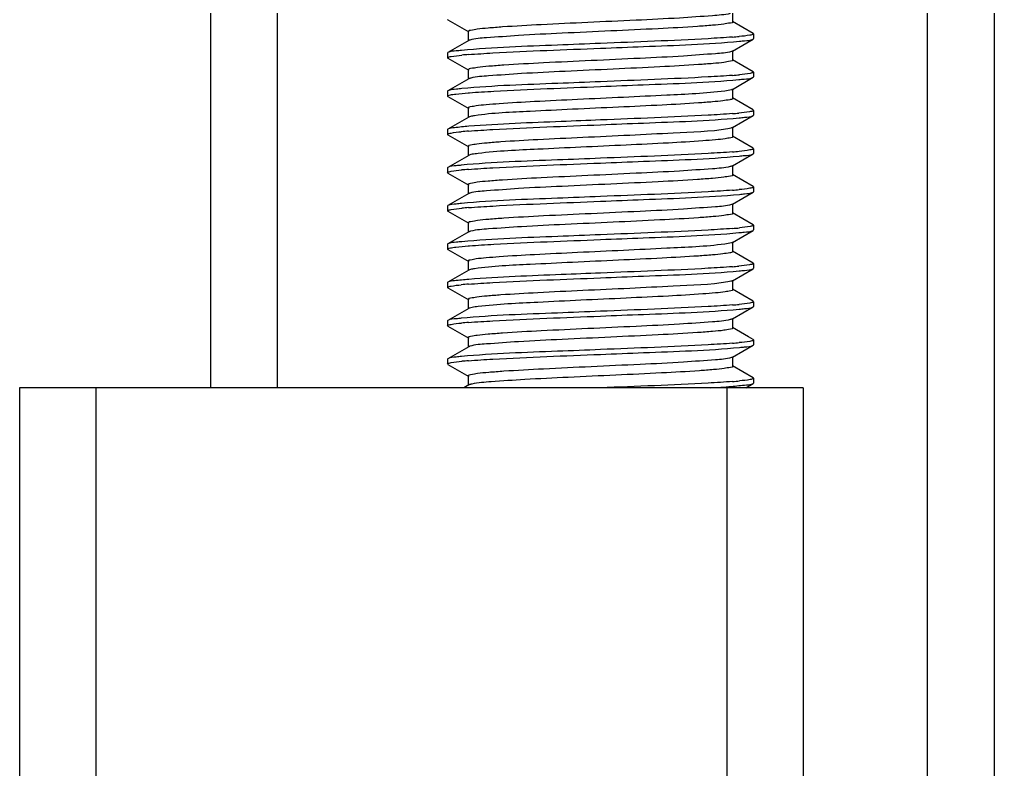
# Model space of a CAD drawing. Extents: x -1396510 to 1250330, y -1892470 to 1623980.
# Drawn here: x -1156739.2 to -1156496.4, y -61985 to -61798.5 of the extents above; entities that cross this region are included whole.
import ezdxf

# ---------------------------------------------------------------- set-up
doc = ezdxf.new("R2010")
doc.units = 0
doc.header["$LTSCALE"] = 1000
doc.header["$MEASUREMENT"] = 0

msp = doc.modelspace()

# ---------------------------------------------------------------- linework, layer by layer
at = {"linetype": 'Continuous'}
for p, q in [((-1156496.41, -63126.9), (-1156496.41, -61616.54)), ((-1156691.56, -61890.08), (-1156691.56, -61664.71)), ((-1156674.9, -61890.08), (-1156674.9, -61687.16)), ((-1156513.07, -62918.5), (-1156513.07, -61686.9)), ((-1156561.56, -61799.07), (-1156561.56, -61796.69)), ((-1156632.48, -61798.58), (-1156632.57, -61798.48)), ((-1156632.48, -61798.58), (-1156627.31, -61801.57)), ((-1156556.5, -61801.94), (-1156561.67, -61798.95)), ((-1156627.42, -61801.45), (-1156627.42, -61803.83)), ((-1156556.5, -61801.94), (-1156556.41, -61802.05)), ((-1156556.41, -61802.05), (-1156556.41, -61803.24)), ((-1156627.31, -61803.71), (-1156632.48, -61806.7)), ((-1156561.67, -61806.33), (-1156556.5, -61803.34)), ((-1156556.5, -61803.34), (-1156556.41, -61803.24)), ((-1156632.48, -61806.7), (-1156632.57, -61806.81)), ((-1156632.57, -61806.81), (-1156632.57, -61808)), ((-1156632.48, -61808.1), (-1156632.57, -61808)), ((-1156561.67, -61806.33), (-1156561.86, -61806.41)), ((-1156561.56, -61808.59), (-1156561.56, -61806.21)), ((-1156632.48, -61808.1), (-1156627.31, -61811.09)), ((-1156556.5, -61811.46), (-1156561.67, -61808.47)), ((-1156627.42, -61810.97), (-1156627.42, -61813.35)), ((-1156556.5, -61811.46), (-1156556.41, -61811.57)), ((-1156556.5, -61812.86), (-1156556.41, -61812.76)), ((-1156556.41, -61811.57), (-1156556.41, -61812.76)), ((-1156627.31, -61813.23), (-1156632.48, -61816.22)), ((-1156561.67, -61815.85), (-1156556.5, -61812.86)), ((-1156632.48, -61816.22), (-1156632.57, -61816.33)), ((-1156632.57, -61816.33), (-1156632.57, -61817.52)), ((-1156632.48, -61817.62), (-1156632.57, -61817.52)), ((-1156632.48, -61817.62), (-1156627.31, -61820.61)), ((-1156627.41, -61816.72), (-1156627.14, -61816.7)), ((-1156561.56, -61818.11), (-1156561.56, -61815.73)), ((-1156556.5, -61820.98), (-1156561.67, -61817.99)), ((-1156627.42, -61820.49), (-1156627.42, -61822.87)), ((-1156561.67, -61825.37), (-1156556.5, -61822.38)), ((-1156556.5, -61820.98), (-1156556.41, -61821.09)), ((-1156556.5, -61822.38), (-1156556.41, -61822.28)), ((-1156556.41, -61821.09), (-1156556.41, -61822.28)), ((-1156627.31, -61822.75), (-1156632.48, -61825.74)), ((-1156632.48, -61825.74), (-1156632.57, -61825.85)), ((-1156632.57, -61825.85), (-1156632.57, -61827.04)), ((-1156632.48, -61827.14), (-1156632.57, -61827.04)), ((-1156632.48, -61827.14), (-1156627.31, -61830.13)), ((-1156561.56, -61827.63), (-1156561.56, -61825.25)), ((-1156556.5, -61830.5), (-1156561.67, -61827.51)), ((-1156627.31, -61832.27), (-1156632.48, -61835.26)), ((-1156627.42, -61830.01), (-1156627.42, -61832.39)), ((-1156627.17, -61832.2), (-1156627.31, -61832.27)), ((-1156561.67, -61834.89), (-1156556.5, -61831.9)), ((-1156556.5, -61830.5), (-1156556.41, -61830.61)), ((-1156556.5, -61831.9), (-1156556.41, -61831.8)), ((-1156556.41, -61830.61), (-1156556.41, -61831.8)), ((-1156632.48, -61835.26), (-1156632.57, -61835.37)), ((-1156632.57, -61835.37), (-1156632.57, -61836.56)), ((-1156632.48, -61836.66), (-1156632.57, -61836.56)), ((-1156632.48, -61836.66), (-1156627.31, -61839.65)), ((-1156556.5, -61840.02), (-1156561.67, -61837.03)), ((-1156561.56, -61837.15), (-1156561.56, -61834.77)), ((-1156627.42, -61839.53), (-1156627.42, -61841.91)), ((-1156627.31, -61841.79), (-1156632.48, -61844.78)), ((-1156561.67, -61844.41), (-1156556.5, -61841.42)), ((-1156556.5, -61840.02), (-1156556.41, -61840.13)), ((-1156556.5, -61841.42), (-1156556.41, -61841.31)), ((-1156556.41, -61840.13), (-1156556.41, -61841.32)), ((-1156561.67, -61844.41), (-1156561.86, -61844.49)), ((-1156561.56, -61846.67), (-1156561.56, -61844.29)), ((-1156632.48, -61844.78), (-1156632.57, -61844.89)), ((-1156632.57, -61844.88), (-1156632.57, -61846.07)), ((-1156632.48, -61846.18), (-1156632.57, -61846.07)), ((-1156632.48, -61846.18), (-1156627.31, -61849.17)), ((-1156556.5, -61849.54), (-1156561.67, -61846.55)), ((-1156627.42, -61849.05), (-1156627.42, -61851.43)), ((-1156627.31, -61851.31), (-1156632.48, -61854.3)), ((-1156561.67, -61853.93), (-1156556.5, -61850.94)), ((-1156556.5, -61849.54), (-1156556.41, -61849.64)), ((-1156556.5, -61850.94), (-1156556.41, -61850.83)), ((-1156556.41, -61849.64), (-1156556.41, -61850.83)), ((-1156561.56, -61856.19), (-1156561.56, -61853.81)), ((-1156632.48, -61854.3), (-1156632.57, -61854.4)), ((-1156632.57, -61854.4), (-1156632.57, -61855.59)), ((-1156632.48, -61855.7), (-1156632.57, -61855.59)), ((-1156632.48, -61855.7), (-1156627.31, -61858.69)), ((-1156627.41, -61854.8), (-1156627.14, -61854.78)), ((-1156556.5, -61859.06), (-1156561.67, -61856.07)), ((-1156627.42, -61858.57), (-1156627.42, -61860.95)), ((-1156627.31, -61860.83), (-1156632.48, -61863.82)), ((-1156561.67, -61863.45), (-1156556.5, -61860.46)), ((-1156556.5, -61859.06), (-1156556.41, -61859.16)), ((-1156556.5, -61860.46), (-1156556.41, -61860.35)), ((-1156556.41, -61859.16), (-1156556.41, -61860.35)), ((-1156632.48, -61863.82), (-1156632.57, -61863.92)), ((-1156561.56, -61865.71), (-1156561.56, -61863.33)), ((-1156632.57, -61863.92), (-1156632.57, -61865.11)), ((-1156632.48, -61865.22), (-1156632.57, -61865.11)), ((-1156632.48, -61865.22), (-1156627.31, -61868.21)), ((-1156556.5, -61868.58), (-1156561.67, -61865.59)), ((-1156627.42, -61868.09), (-1156627.42, -61870.47)), ((-1156556.5, -61868.58), (-1156556.41, -61868.68)), ((-1156556.41, -61868.68), (-1156556.41, -61869.87)), ((-1156627.31, -61870.35), (-1156632.48, -61873.34)), ((-1156627.17, -61870.28), (-1156627.31, -61870.35)), ((-1156561.67, -61872.97), (-1156556.5, -61869.98)), ((-1156556.5, -61869.98), (-1156556.41, -61869.87)), ((-1156632.48, -61873.34), (-1156632.57, -61873.44)), ((-1156632.57, -61873.44), (-1156632.57, -61874.63)), ((-1156561.56, -61875.23), (-1156561.56, -61872.85)), ((-1156632.48, -61874.74), (-1156632.57, -61874.63)), ((-1156632.48, -61874.74), (-1156627.31, -61877.73)), ((-1156557.66, -61877.43), (-1156561.67, -61875.11)), ((-1156627.42, -61877.61), (-1156627.42, -61879.99)), ((-1156556.5, -61878.1), (-1156557.66, -61877.43)), ((-1156556.5, -61878.1), (-1156556.41, -61878.2)), ((-1156556.41, -61878.2), (-1156556.41, -61879.39)), ((-1156627.31, -61879.87), (-1156632.48, -61882.86)), ((-1156561.67, -61882.49), (-1156556.5, -61879.5)), ((-1156556.5, -61879.5), (-1156556.41, -61879.39)), ((-1156632.48, -61882.86), (-1156632.57, -61882.96)), ((-1156632.57, -61882.96), (-1156632.57, -61884.15)), ((-1156561.67, -61882.49), (-1156561.86, -61882.57)), ((-1156561.56, -61884.75), (-1156561.56, -61882.37)), ((-1156632.48, -61884.26), (-1156632.57, -61884.15)), ((-1156632.48, -61884.26), (-1156627.31, -61887.25)), ((-1156556.5, -61887.62), (-1156561.67, -61884.63)), ((-1156627.42, -61887.13), (-1156627.42, -61889.51)), ((-1156556.5, -61887.62), (-1156556.41, -61887.72)), ((-1156556.41, -61887.72), (-1156556.41, -61888.91)), ((-1156544.01, -61890.08), (-1156739.16, -61890.08)), ((-1156739.16, -61890.08), (-1156739.16, -63356.1)), ((-1156720.12, -61890.08), (-1156720.12, -63356.1)), ((-1156627.31, -61889.39), (-1156628.51, -61890.08)), ((-1156626.53, -61889.15), (-1156626.8, -61889.21)), ((-1156563.05, -61890.08), (-1156563.05, -63356.1)), ((-1156558.34, -61890.08), (-1156556.5, -61889.02)), ((-1156556.5, -61889.02), (-1156556.41, -61888.91)), ((-1156544.01, -61890.08), (-1156544.01, -63356.1))]:
    msp.add_line(p, q, dxfattribs=at)
for centre, radius, start, end in [((-1156570.04, -61694.94), 108.23, 274.4571, 275.3372), ((-1156618.98, -61914.6), 107.73, 94.4567, 95.35), ((-1156562.58, -61804.33), 2.2, 287.9093, 289.044), ((-1156569.92, -61705.9), 106.8, 274.4562, 275.3759), ((-1156625.61, -61818.03), 5.11, 103.4604, 104.3304), ((-1156570.24, -61711.64), 110.59, 274.4593, 275.2731), ((-1156619.25, -61930.36), 104.44, 94.4466, 95.4488), ((-1156570.02, -61723.75), 107.98, 274.4571, 275.3429), ((-1156619.19, -61940.65), 105.21, 94.4523, 95.4224), ((-1156570.04, -61733.02), 108.23, 274.4571, 275.3372), ((-1156618.98, -61952.68), 107.73, 94.4567, 95.35), ((-1156562.58, -61842.41), 2.2, 287.9093, 289.044), ((-1156625.61, -61856.11), 5.11, 103.4604, 104.3304), ((-1156569.92, -61743.97), 106.8, 274.4562, 275.3759), ((-1156570.24, -61749.71), 110.59, 274.4593, 275.2731), ((-1156619.25, -61968.44), 104.44, 94.4466, 95.4488), ((-1156570.02, -61761.83), 107.98, 274.4571, 275.3429), ((-1156619.19, -61978.73), 105.21, 94.4523, 95.4224), ((-1156570.04, -61771.1), 108.23, 274.4571, 275.3372), ((-1156562.58, -61880.49), 2.2, 287.9093, 289.044), ((-1156618.98, -61990.76), 107.73, 94.4567, 95.35), ((-1156625.61, -61894.19), 5.11, 103.4604, 104.3304), ((-1156569.92, -61782.05), 106.8, 274.4562, 275.3759)]:
    msp.add_arc(centre, radius, start, end, dxfattribs=at)
for points, knots in [([(-1156562.18, -61796.99), (-1156563.64, -61797.33), (-1156567.89, -61797.63), (-1156575.7, -61798.2), (-1156586.05, -61798.68), (-1156597.54, -61799.21), (-1156608.59, -61799.73), (-1156616.93, -61800.17), (-1156622.15, -61800.59), (-1156624.98, -61800.81), (-1156626.32, -61801.11), (-1156627.41, -61801.24), (-1156627.41, -61801.45)], [0, 0, 0, 0, 0.068576, 0.194029, 0.359725, 0.543506, 0.720761, 0.867753, 0.923531, 0.964877, 0.99049, 1, 1, 1, 1]), ([(-1156561.57, -61799.07), (-1156561.57, -61799.28), (-1156562.69, -61799.41), (-1156564.06, -61799.72), (-1156566.97, -61799.95), (-1156572.3, -61800.37), (-1156580.82, -61800.81), (-1156592.05, -61801.34), (-1156603.64, -61801.88), (-1156613.99, -61802.35), (-1156621.6, -61802.97), (-1156625.7, -61803.2), (-1156627.02, -61803.6)], [0, 0, 0, 0, 0.009703, 0.035887, 0.07813, 0.135078, 0.284815, 0.464601, 0.649729, 0.81476, 0.937049, 1, 1, 1, 1]), ([(-1156561.63, -61802.85), (-1156563.65, -61803.01), (-1156574.6, -61803.67), (-1156585.56, -61804.07), (-1156594.49, -61804.43)], [0, 0, 0, 0, 0.184553, 1, 1, 1, 1]), ([(-1156556.85, -61802.28), (-1156557.02, -61802.32), (-1156558.05, -61802.53), (-1156559.1, -61802.63), (-1156559.98, -61802.71)], [0, 0, 0, 0, 0.163341, 1, 1, 1, 1]), ([(-1156556.41, -61802.05), (-1156556.41, -61802.1), (-1156556.59, -61802.21), (-1156556.74, -61802.25), (-1156556.85, -61802.28)], [0, 0, 0, 0, 0.314295, 1, 1, 1, 1]), ([(-1156594.49, -61804.43), (-1156598.07, -61804.57), (-1156609.61, -61805.06), (-1156621.18, -61805.4), (-1156629.13, -61806.16)], [0, 0, 0, 0, 0.309586, 1, 1, 1, 1]), ([(-1156627.02, -61803.6), (-1156627.08, -61803.61), (-1156627.18, -61803.65), (-1156627.27, -61803.69), (-1156627.31, -61803.71)], [0, 0, 0, 0, 0.569522, 1, 1, 1, 1]), ([(-1156594.49, -61805.62), (-1156590.93, -61805.48), (-1156579.4, -61804.98), (-1156567.86, -61804.65), (-1156559.92, -61803.89)], [0, 0, 0, 0, 0.309073, 1, 1, 1, 1]), ([(-1156559.92, -61803.89), (-1156559.48, -61803.85), (-1156558.36, -61803.69), (-1156557.12, -61803.7), (-1156556.5, -61803.34)], [0, 0, 0, 0, 0.379133, 1, 1, 1, 1]), ([(-1156632.57, -61808), (-1156632.57, -61807.95), (-1156632.39, -61807.84), (-1156632.25, -61807.8), (-1156632.15, -61807.77)], [0, 0, 0, 0, 0.315177, 1, 1, 1, 1]), ([(-1156629.13, -61806.16), (-1156629.56, -61806.2), (-1156630.66, -61806.36), (-1156631.87, -61806.35), (-1156632.48, -61806.7)], [0, 0, 0, 0, 0.378727, 1, 1, 1, 1]), ([(-1156632.15, -61807.77), (-1156631.98, -61807.73), (-1156630.95, -61807.52), (-1156629.9, -61807.42), (-1156629.02, -61807.34)], [0, 0, 0, 0, 0.16229, 1, 1, 1, 1]), ([(-1156561.9, -61806.43), (-1156563.17, -61806.84), (-1156567.22, -61807.05), (-1156574.76, -61807.69), (-1156585.11, -61808.15), (-1156596.73, -61808.7), (-1156608.02, -61809.23), (-1156616.59, -61809.67), (-1156621.97, -61810.09), (-1156624.9, -61810.32), (-1156626.28, -61810.63), (-1156627.41, -61810.76), (-1156627.41, -61810.97)], [0, 0, 0, 0, 0.061098, 0.182334, 0.347135, 0.532706, 0.713328, 0.863975, 0.921317, 0.963856, 0.990226, 1, 1, 1, 1]), ([(-1156627.35, -61807.19), (-1156625.33, -61807.04), (-1156614.38, -61806.37), (-1156603.42, -61805.97), (-1156594.49, -61805.62)], [0, 0, 0, 0, 0.184541, 1, 1, 1, 1]), ([(-1156561.57, -61808.59), (-1156561.56, -61808.8), (-1156562.66, -61808.93), (-1156564, -61809.23), (-1156566.83, -61809.46), (-1156572.05, -61809.87), (-1156580.4, -61810.31), (-1156591.45, -61810.83), (-1156602.93, -61811.36), (-1156613.29, -61811.85), (-1156621.1, -61812.41), (-1156625.35, -61812.71), (-1156626.8, -61813.06)], [0, 0, 0, 0, 0.009517, 0.035128, 0.076492, 0.132277, 0.279305, 0.456588, 0.640385, 0.806077, 0.931494, 1, 1, 1, 1]), ([(-1156561.63, -61812.37), (-1156563.64, -61812.53), (-1156574.59, -61813.19), (-1156585.55, -61813.59), (-1156594.49, -61813.95)], [0, 0, 0, 0, 0.184509, 1, 1, 1, 1]), ([(-1156556.79, -61811.78), (-1156556.95, -61811.83), (-1156557.99, -61812.04), (-1156559.04, -61812.14), (-1156559.92, -61812.22)], [0, 0, 0, 0, 0.159053, 1, 1, 1, 1]), ([(-1156556.41, -61811.57), (-1156556.41, -61811.61), (-1156556.56, -61811.72), (-1156556.69, -61811.75), (-1156556.79, -61811.78)], [0, 0, 0, 0, 0.319254, 1, 1, 1, 1]), ([(-1156594.49, -61813.95), (-1156598.05, -61814.09), (-1156609.56, -61814.58), (-1156621.09, -61814.92), (-1156629.02, -61815.67)], [0, 0, 0, 0, 0.308784, 1, 1, 1, 1]), ([(-1156626.88, -61813.08), (-1156626.96, -61813.1), (-1156627.11, -61813.14), (-1156627.26, -61813.2), (-1156627.31, -61813.23)], [0, 0, 0, 0, 0.585672, 1, 1, 1, 1]), ([(-1156627.14, -61816.7), (-1156625.12, -61816.54), (-1156614.24, -61815.89), (-1156603.35, -61815.49), (-1156594.49, -61815.14)], [0, 0, 0, 0, 0.186017, 1, 1, 1, 1]), ([(-1156594.49, -61815.14), (-1156590.96, -61815), (-1156579.48, -61814.51), (-1156567.99, -61814.16), (-1156560.08, -61813.43)], [0, 0, 0, 0, 0.307895, 1, 1, 1, 1]), ([(-1156560.08, -61813.43), (-1156559.62, -61813.38), (-1156558.44, -61813.22), (-1156557.15, -61813.24), (-1156556.5, -61812.86)], [0, 0, 0, 0, 0.380051, 1, 1, 1, 1]), ([(-1156632.57, -61817.52), (-1156632.57, -61817.47), (-1156632.12, -61817.15), (-1156631.67, -61817.18), (-1156631.26, -61817.12)], [0, 0, 0, 0, 0.092798, 1, 1, 1, 1]), ([(-1156629.02, -61815.67), (-1156629.46, -61815.71), (-1156630.6, -61815.87), (-1156631.85, -61815.86), (-1156632.48, -61816.22)], [0, 0, 0, 0, 0.379378, 1, 1, 1, 1]), ([(-1156631.26, -61817.12), (-1156631.01, -61817.08), (-1156629.73, -61816.91), (-1156628.45, -61816.8), (-1156627.41, -61816.72)], [0, 0, 0, 0, 0.190958, 1, 1, 1, 1]), ([(-1156563.55, -61816.26), (-1156568.35, -61816.91), (-1156576.78, -61817.23), (-1156589, -61817.87), (-1156599.98, -61818.36), (-1156610.27, -61818.86), (-1156617.93, -61819.28), (-1156622.67, -61819.67), (-1156625.23, -61819.89), (-1156626.44, -61820.16), (-1156627.42, -61820.3), (-1156627.42, -61820.49)], [0, 0, 0, 0, 0.226556, 0.394464, 0.573122, 0.741029, 0.877994, 0.929534, 0.967621, 0.99116, 1, 1, 1, 1]), ([(-1156561.67, -61815.85), (-1156561.75, -61815.9), (-1156562.36, -61816.11), (-1156563, -61816.19), (-1156563.55, -61816.26)], [0, 0, 0, 0, 0.140461, 1, 1, 1, 1]), ([(-1156561.59, -61818.17), (-1156561.75, -61818.37), (-1156562.68, -61818.47), (-1156564.28, -61818.78), (-1156566.93, -61818.99), (-1156571.95, -61819.38), (-1156579.77, -61819.8), (-1156590.21, -61820.3), (-1156601.18, -61820.78), (-1156613.12, -61821.43), (-1156621.28, -61821.71), (-1156625.84, -61822.4)], [0, 0, 0, 0, 0.011937, 0.038615, 0.07957, 0.133598, 0.274096, 0.443272, 0.620779, 0.785256, 1, 1, 1, 1]), ([(-1156561.56, -61818.11), (-1156561.56, -61818.12), (-1156561.57, -61818.14), (-1156561.58, -61818.16), (-1156561.59, -61818.17)], [0, 0, 0, 0, 0.463467, 1, 1, 1, 1]), ([(-1156625.84, -61822.4), (-1156626.02, -61822.43), (-1156626.51, -61822.52), (-1156627.03, -61822.59), (-1156627.31, -61822.75)], [0, 0, 0, 0, 0.353551, 1, 1, 1, 1]), ([(-1156561.64, -61821.89), (-1156563.66, -61822.05), (-1156574.6, -61822.71), (-1156585.56, -61823.11), (-1156594.49, -61823.47)], [0, 0, 0, 0, 0.184619, 1, 1, 1, 1]), ([(-1156556.86, -61821.32), (-1156557.03, -61821.36), (-1156558.1, -61821.57), (-1156559.18, -61821.67), (-1156560.08, -61821.76)], [0, 0, 0, 0, 0.163149, 1, 1, 1, 1]), ([(-1156559.97, -61822.94), (-1156559.53, -61822.89), (-1156558.38, -61822.73), (-1156557.13, -61822.75), (-1156556.5, -61822.38)], [0, 0, 0, 0, 0.379419, 1, 1, 1, 1]), ([(-1156556.41, -61821.09), (-1156556.41, -61821.14), (-1156556.6, -61821.25), (-1156556.75, -61821.29), (-1156556.86, -61821.32)], [0, 0, 0, 0, 0.312916, 1, 1, 1, 1]), ([(-1156627.35, -61826.23), (-1156625.33, -61826.07), (-1156614.38, -61825.41), (-1156603.43, -61825.01), (-1156594.49, -61824.66)], [0, 0, 0, 0, 0.184504, 1, 1, 1, 1]), ([(-1156594.49, -61823.47), (-1156597.75, -61823.6), (-1156608.69, -61824.05), (-1156619.63, -61824.44), (-1156627.3, -61825.04)], [0, 0, 0, 0, 0.297814, 1, 1, 1, 1]), ([(-1156594.49, -61824.66), (-1156590.94, -61824.51), (-1156579.43, -61824.02), (-1156567.9, -61823.68), (-1156559.97, -61822.94)], [0, 0, 0, 0, 0.308711, 1, 1, 1, 1]), ([(-1156632.57, -61827.04), (-1156632.57, -61826.99), (-1156632.41, -61826.88), (-1156632.28, -61826.85), (-1156632.18, -61826.82)], [0, 0, 0, 0, 0.319044, 1, 1, 1, 1]), ([(-1156627.3, -61825.04), (-1156628.49, -61825.13), (-1156630.18, -61825.37), (-1156632, -61825.47), (-1156632.48, -61825.74)], [0, 0, 0, 0, 0.683777, 1, 1, 1, 1]), ([(-1156632.18, -61826.82), (-1156632.02, -61826.78), (-1156631.03, -61826.57), (-1156630.02, -61826.47), (-1156629.17, -61826.39)], [0, 0, 0, 0, 0.160861, 1, 1, 1, 1]), ([(-1156562.77, -61825.66), (-1156567.26, -61826.43), (-1156575.46, -61826.65), (-1156587.51, -61827.34), (-1156598.76, -61827.82), (-1156609.44, -61828.34), (-1156617.44, -61828.77), (-1156622.41, -61829.17), (-1156625.11, -61829.39), (-1156626.38, -61829.68), (-1156627.42, -61829.81), (-1156627.41, -61830.01)], [0, 0, 0, 0, 0.210773, 0.377666, 0.558838, 0.731273, 0.873076, 0.926648, 0.966309, 0.990838, 1, 1, 1, 1]), ([(-1156561.67, -61825.37), (-1156561.79, -61825.44), (-1156562.16, -61825.55), (-1156562.54, -61825.62), (-1156562.77, -61825.66)], [0, 0, 0, 0, 0.374139, 1, 1, 1, 1]), ([(-1156561.56, -61827.63), (-1156561.57, -61827.82), (-1156562.51, -61827.96), (-1156563.7, -61828.22), (-1156566.18, -61828.44), (-1156570.8, -61828.83), (-1156578.29, -61829.24), (-1156588.39, -61829.74), (-1156599.23, -61830.22), (-1156611.5, -61830.84), (-1156620.04, -61831.2), (-1156624.97, -61831.8)], [0, 0, 0, 0, 0.008683, 0.031763, 0.069103, 0.119686, 0.254361, 0.420111, 0.597552, 0.765912, 1, 1, 1, 1]), ([(-1156624.97, -61831.8), (-1156625.22, -61831.83), (-1156625.96, -61831.94), (-1156626.71, -61832.03), (-1156627.17, -61832.2)], [0, 0, 0, 0, 0.341642, 1, 1, 1, 1]), ([(-1156561.63, -61831.41), (-1156563.65, -61831.57), (-1156574.6, -61832.23), (-1156585.55, -61832.63), (-1156594.49, -61832.99)], [0, 0, 0, 0, 0.184538, 1, 1, 1, 1]), ([(-1156559.98, -61832.46), (-1156559.53, -61832.41), (-1156558.39, -61832.25), (-1156557.13, -61832.27), (-1156556.5, -61831.9)], [0, 0, 0, 0, 0.379512, 1, 1, 1, 1]), ([(-1156556.8, -61830.82), (-1156556.97, -61830.87), (-1156558.01, -61831.08), (-1156559.08, -61831.18), (-1156559.97, -61831.27)], [0, 0, 0, 0, 0.159502, 1, 1, 1, 1]), ([(-1156556.41, -61830.61), (-1156556.41, -61830.65), (-1156556.57, -61830.76), (-1156556.7, -61830.79), (-1156556.8, -61830.82)], [0, 0, 0, 0, 0.318137, 1, 1, 1, 1]), ([(-1156594.49, -61832.99), (-1156598.07, -61833.13), (-1156609.64, -61833.62), (-1156621.22, -61833.95), (-1156629.17, -61834.72)], [0, 0, 0, 0, 0.309919, 1, 1, 1, 1]), ([(-1156627.35, -61835.75), (-1156625.34, -61835.59), (-1156614.39, -61834.93), (-1156603.43, -61834.53), (-1156594.49, -61834.18)], [0, 0, 0, 0, 0.184493, 1, 1, 1, 1]), ([(-1156594.49, -61834.18), (-1156590.94, -61834.03), (-1156579.43, -61833.54), (-1156567.91, -61833.2), (-1156559.98, -61832.46)], [0, 0, 0, 0, 0.308641, 1, 1, 1, 1]), ([(-1156632.57, -61836.56), (-1156632.57, -61836.51), (-1156632.41, -61836.4), (-1156632.28, -61836.37), (-1156632.18, -61836.34)], [0, 0, 0, 0, 0.318595, 1, 1, 1, 1]), ([(-1156629.17, -61834.72), (-1156629.59, -61834.76), (-1156630.68, -61834.92), (-1156631.88, -61834.91), (-1156632.48, -61835.26)], [0, 0, 0, 0, 0.378482, 1, 1, 1, 1]), ([(-1156632.18, -61836.34), (-1156632.02, -61836.29), (-1156631.01, -61836.09), (-1156629.99, -61835.99), (-1156629.13, -61835.91)], [0, 0, 0, 0, 0.160696, 1, 1, 1, 1]), ([(-1156562.18, -61835.06), (-1156563.64, -61835.41), (-1156567.89, -61835.71), (-1156575.7, -61836.27), (-1156586.05, -61836.76), (-1156597.54, -61837.29), (-1156608.59, -61837.81), (-1156616.93, -61838.25), (-1156622.15, -61838.66), (-1156624.98, -61838.89), (-1156626.32, -61839.19), (-1156627.41, -61839.32), (-1156627.41, -61839.53)], [0, 0, 0, 0, 0.068576, 0.194029, 0.359725, 0.543506, 0.720761, 0.867753, 0.923531, 0.964877, 0.99049, 1, 1, 1, 1]), ([(-1156561.67, -61834.89), (-1156561.73, -61834.93), (-1156561.9, -61834.99), (-1156562.08, -61835.04), (-1156562.18, -61835.06)], [0, 0, 0, 0, 0.406881, 1, 1, 1, 1]), ([(-1156561.57, -61837.15), (-1156561.57, -61837.36), (-1156562.69, -61837.49), (-1156564.06, -61837.8), (-1156566.97, -61838.03), (-1156572.3, -61838.45), (-1156580.82, -61838.89), (-1156592.05, -61839.42), (-1156603.64, -61839.96), (-1156613.99, -61840.43), (-1156621.6, -61841.04), (-1156625.7, -61841.28), (-1156627.02, -61841.68)], [0, 0, 0, 0, 0.009703, 0.035887, 0.07813, 0.135078, 0.284815, 0.464601, 0.649729, 0.81476, 0.937049, 1, 1, 1, 1]), ([(-1156627.02, -61841.68), (-1156627.08, -61841.69), (-1156627.18, -61841.72), (-1156627.27, -61841.77), (-1156627.31, -61841.79)], [0, 0, 0, 0, 0.569522, 1, 1, 1, 1]), ([(-1156561.63, -61840.93), (-1156563.65, -61841.09), (-1156574.6, -61841.75), (-1156585.56, -61842.15), (-1156594.49, -61842.51)], [0, 0, 0, 0, 0.184553, 1, 1, 1, 1]), ([(-1156594.49, -61843.69), (-1156590.93, -61843.55), (-1156579.4, -61843.06), (-1156567.86, -61842.72), (-1156559.92, -61841.97)], [0, 0, 0, 0, 0.309073, 1, 1, 1, 1]), ([(-1156556.85, -61840.36), (-1156557.02, -61840.4), (-1156558.05, -61840.6), (-1156559.1, -61840.7), (-1156559.98, -61840.79)], [0, 0, 0, 0, 0.163341, 1, 1, 1, 1]), ([(-1156559.92, -61841.97), (-1156559.48, -61841.93), (-1156558.36, -61841.77), (-1156557.12, -61841.78), (-1156556.5, -61841.42)], [0, 0, 0, 0, 0.379133, 1, 1, 1, 1]), ([(-1156556.41, -61840.13), (-1156556.41, -61840.18), (-1156556.59, -61840.29), (-1156556.74, -61840.33), (-1156556.85, -61840.36)], [0, 0, 0, 0, 0.314295, 1, 1, 1, 1]), ([(-1156629.13, -61844.24), (-1156629.56, -61844.28), (-1156630.66, -61844.43), (-1156631.87, -61844.43), (-1156632.48, -61844.78)], [0, 0, 0, 0, 0.378727, 1, 1, 1, 1]), ([(-1156594.49, -61842.51), (-1156598.07, -61842.65), (-1156609.61, -61843.14), (-1156621.18, -61843.47), (-1156629.13, -61844.24)], [0, 0, 0, 0, 0.309586, 1, 1, 1, 1]), ([(-1156627.35, -61845.27), (-1156625.33, -61845.11), (-1156614.38, -61844.45), (-1156603.42, -61844.05), (-1156594.49, -61843.69)], [0, 0, 0, 0, 0.184541, 1, 1, 1, 1]), ([(-1156632.57, -61846.07), (-1156632.57, -61846.02), (-1156632.39, -61845.91), (-1156632.25, -61845.88), (-1156632.15, -61845.85)], [0, 0, 0, 0, 0.315177, 1, 1, 1, 1]), ([(-1156632.15, -61845.85), (-1156631.98, -61845.8), (-1156630.95, -61845.6), (-1156629.9, -61845.5), (-1156629.02, -61845.42)], [0, 0, 0, 0, 0.16229, 1, 1, 1, 1]), ([(-1156561.9, -61844.51), (-1156563.17, -61844.92), (-1156567.22, -61845.13), (-1156574.76, -61845.77), (-1156585.11, -61846.23), (-1156596.73, -61846.77), (-1156608.02, -61847.3), (-1156616.59, -61847.75), (-1156621.97, -61848.17), (-1156624.9, -61848.4), (-1156626.28, -61848.71), (-1156627.41, -61848.84), (-1156627.41, -61849.05)], [0, 0, 0, 0, 0.061098, 0.182334, 0.347135, 0.532706, 0.713328, 0.863975, 0.921317, 0.963856, 0.990226, 1, 1, 1, 1]), ([(-1156561.57, -61846.67), (-1156561.56, -61846.88), (-1156562.66, -61847.01), (-1156564, -61847.31), (-1156566.83, -61847.54), (-1156572.05, -61847.95), (-1156580.4, -61848.39), (-1156591.45, -61848.91), (-1156602.93, -61849.44), (-1156613.29, -61849.93), (-1156621.1, -61850.49), (-1156625.35, -61850.79), (-1156626.8, -61851.14)], [0, 0, 0, 0, 0.009517, 0.035128, 0.076492, 0.132277, 0.279305, 0.456588, 0.640385, 0.806077, 0.931494, 1, 1, 1, 1]), ([(-1156626.88, -61851.16), (-1156626.96, -61851.18), (-1156627.11, -61851.22), (-1156627.26, -61851.28), (-1156627.31, -61851.31)], [0, 0, 0, 0, 0.585672, 1, 1, 1, 1]), ([(-1156561.63, -61850.45), (-1156563.64, -61850.61), (-1156574.59, -61851.27), (-1156585.55, -61851.67), (-1156594.49, -61852.02)], [0, 0, 0, 0, 0.184509, 1, 1, 1, 1]), ([(-1156594.49, -61853.21), (-1156590.96, -61853.07), (-1156579.48, -61852.59), (-1156567.99, -61852.24), (-1156560.08, -61851.5)], [0, 0, 0, 0, 0.307895, 1, 1, 1, 1]), ([(-1156560.08, -61851.5), (-1156559.62, -61851.46), (-1156558.44, -61851.3), (-1156557.15, -61851.31), (-1156556.5, -61850.94)], [0, 0, 0, 0, 0.380051, 1, 1, 1, 1]), ([(-1156556.79, -61849.86), (-1156556.95, -61849.9), (-1156557.99, -61850.12), (-1156559.04, -61850.22), (-1156559.92, -61850.3)], [0, 0, 0, 0, 0.159053, 1, 1, 1, 1]), ([(-1156556.41, -61849.64), (-1156556.41, -61849.69), (-1156556.56, -61849.8), (-1156556.69, -61849.83), (-1156556.79, -61849.86)], [0, 0, 0, 0, 0.319254, 1, 1, 1, 1]), ([(-1156629.02, -61853.75), (-1156629.46, -61853.79), (-1156630.6, -61853.95), (-1156631.85, -61853.94), (-1156632.48, -61854.3)], [0, 0, 0, 0, 0.379378, 1, 1, 1, 1]), ([(-1156594.49, -61852.02), (-1156598.05, -61852.17), (-1156609.56, -61852.66), (-1156621.09, -61853), (-1156629.02, -61853.75)], [0, 0, 0, 0, 0.308784, 1, 1, 1, 1]), ([(-1156627.14, -61854.78), (-1156625.12, -61854.62), (-1156614.24, -61853.97), (-1156603.35, -61853.57), (-1156594.49, -61853.21)], [0, 0, 0, 0, 0.186017, 1, 1, 1, 1]), ([(-1156561.67, -61853.93), (-1156561.75, -61853.98), (-1156562.36, -61854.19), (-1156563, -61854.26), (-1156563.55, -61854.34)], [0, 0, 0, 0, 0.140461, 1, 1, 1, 1]), ([(-1156632.57, -61855.59), (-1156632.57, -61855.55), (-1156632.12, -61855.23), (-1156631.67, -61855.26), (-1156631.26, -61855.2)], [0, 0, 0, 0, 0.092798, 1, 1, 1, 1]), ([(-1156631.26, -61855.2), (-1156631.01, -61855.16), (-1156629.73, -61854.99), (-1156628.45, -61854.88), (-1156627.41, -61854.8)], [0, 0, 0, 0, 0.190958, 1, 1, 1, 1]), ([(-1156563.55, -61854.34), (-1156568.35, -61854.98), (-1156576.78, -61855.31), (-1156589, -61855.95), (-1156599.98, -61856.43), (-1156610.27, -61856.94), (-1156617.93, -61857.36), (-1156622.67, -61857.75), (-1156625.23, -61857.97), (-1156626.44, -61858.24), (-1156627.42, -61858.38), (-1156627.42, -61858.57)], [0, 0, 0, 0, 0.226556, 0.394464, 0.573122, 0.741029, 0.877994, 0.929534, 0.967621, 0.99116, 1, 1, 1, 1]), ([(-1156561.59, -61856.25), (-1156561.75, -61856.44), (-1156562.68, -61856.55), (-1156564.28, -61856.85), (-1156566.93, -61857.07), (-1156571.95, -61857.46), (-1156579.77, -61857.87), (-1156590.21, -61858.38), (-1156601.18, -61858.86), (-1156613.12, -61859.51), (-1156621.28, -61859.79), (-1156625.84, -61860.48)], [0, 0, 0, 0, 0.011937, 0.038615, 0.07957, 0.133598, 0.274096, 0.443272, 0.620779, 0.785256, 1, 1, 1, 1]), ([(-1156561.56, -61856.19), (-1156561.56, -61856.2), (-1156561.57, -61856.22), (-1156561.58, -61856.24), (-1156561.59, -61856.25)], [0, 0, 0, 0, 0.463467, 1, 1, 1, 1]), ([(-1156625.84, -61860.48), (-1156626.02, -61860.51), (-1156626.51, -61860.59), (-1156627.03, -61860.67), (-1156627.31, -61860.83)], [0, 0, 0, 0, 0.353551, 1, 1, 1, 1]), ([(-1156561.64, -61859.97), (-1156563.66, -61860.13), (-1156574.6, -61860.79), (-1156585.56, -61861.19), (-1156594.49, -61861.54)], [0, 0, 0, 0, 0.184619, 1, 1, 1, 1]), ([(-1156594.49, -61862.73), (-1156590.94, -61862.59), (-1156579.43, -61862.1), (-1156567.9, -61861.76), (-1156559.97, -61861.01)], [0, 0, 0, 0, 0.308711, 1, 1, 1, 1]), ([(-1156556.86, -61859.4), (-1156557.03, -61859.44), (-1156558.1, -61859.65), (-1156559.18, -61859.75), (-1156560.08, -61859.83)], [0, 0, 0, 0, 0.163149, 1, 1, 1, 1]), ([(-1156559.97, -61861.01), (-1156559.53, -61860.97), (-1156558.38, -61860.81), (-1156557.13, -61860.82), (-1156556.5, -61860.46)], [0, 0, 0, 0, 0.379419, 1, 1, 1, 1]), ([(-1156556.41, -61859.16), (-1156556.41, -61859.22), (-1156556.6, -61859.33), (-1156556.75, -61859.37), (-1156556.86, -61859.4)], [0, 0, 0, 0, 0.312916, 1, 1, 1, 1]), ([(-1156627.3, -61863.12), (-1156628.49, -61863.21), (-1156630.18, -61863.45), (-1156632, -61863.54), (-1156632.48, -61863.82)], [0, 0, 0, 0, 0.683777, 1, 1, 1, 1]), ([(-1156562.77, -61863.74), (-1156567.26, -61864.51), (-1156575.46, -61864.72), (-1156587.51, -61865.41), (-1156598.76, -61865.89), (-1156609.44, -61866.41), (-1156617.44, -61866.84), (-1156622.41, -61867.24), (-1156625.11, -61867.47), (-1156626.38, -61867.75), (-1156627.42, -61867.89), (-1156627.41, -61868.09)], [0, 0, 0, 0, 0.210773, 0.377666, 0.558838, 0.731273, 0.873076, 0.926648, 0.966309, 0.990838, 1, 1, 1, 1]), ([(-1156627.35, -61864.31), (-1156625.33, -61864.15), (-1156614.38, -61863.49), (-1156603.43, -61863.09), (-1156594.49, -61862.73)], [0, 0, 0, 0, 0.184504, 1, 1, 1, 1]), ([(-1156594.49, -61861.54), (-1156597.75, -61861.67), (-1156608.69, -61862.13), (-1156619.63, -61862.52), (-1156627.3, -61863.12)], [0, 0, 0, 0, 0.297814, 1, 1, 1, 1]), ([(-1156561.67, -61863.45), (-1156561.79, -61863.52), (-1156562.16, -61863.63), (-1156562.54, -61863.7), (-1156562.77, -61863.74)], [0, 0, 0, 0, 0.374139, 1, 1, 1, 1]), ([(-1156632.57, -61865.11), (-1156632.57, -61865.07), (-1156632.41, -61864.96), (-1156632.28, -61864.93), (-1156632.18, -61864.9)], [0, 0, 0, 0, 0.319044, 1, 1, 1, 1]), ([(-1156632.18, -61864.9), (-1156632.02, -61864.85), (-1156631.03, -61864.65), (-1156630.02, -61864.55), (-1156629.17, -61864.47)], [0, 0, 0, 0, 0.160861, 1, 1, 1, 1]), ([(-1156561.56, -61865.71), (-1156561.57, -61865.89), (-1156562.51, -61866.04), (-1156563.7, -61866.3), (-1156566.18, -61866.52), (-1156570.8, -61866.9), (-1156578.29, -61867.32), (-1156588.39, -61867.81), (-1156599.23, -61868.29), (-1156611.5, -61868.92), (-1156620.04, -61869.28), (-1156624.97, -61869.88)], [0, 0, 0, 0, 0.008683, 0.031763, 0.069103, 0.119686, 0.254361, 0.420111, 0.597552, 0.765912, 1, 1, 1, 1]), ([(-1156556.41, -61868.68), (-1156556.41, -61868.73), (-1156556.57, -61868.84), (-1156556.7, -61868.87), (-1156556.8, -61868.9)], [0, 0, 0, 0, 0.318137, 1, 1, 1, 1]), ([(-1156594.49, -61871.06), (-1156598.07, -61871.21), (-1156609.64, -61871.7), (-1156621.22, -61872.03), (-1156629.17, -61872.8)], [0, 0, 0, 0, 0.309919, 1, 1, 1, 1]), ([(-1156624.97, -61869.88), (-1156625.22, -61869.91), (-1156625.96, -61870.01), (-1156626.71, -61870.11), (-1156627.17, -61870.28)], [0, 0, 0, 0, 0.341642, 1, 1, 1, 1]), ([(-1156561.63, -61869.49), (-1156563.65, -61869.64), (-1156574.6, -61870.31), (-1156585.55, -61870.71), (-1156594.49, -61871.06)], [0, 0, 0, 0, 0.184538, 1, 1, 1, 1]), ([(-1156594.49, -61872.25), (-1156590.94, -61872.11), (-1156579.43, -61871.62), (-1156567.91, -61871.28), (-1156559.98, -61870.53)], [0, 0, 0, 0, 0.308641, 1, 1, 1, 1]), ([(-1156559.98, -61870.53), (-1156559.53, -61870.49), (-1156558.39, -61870.33), (-1156557.13, -61870.34), (-1156556.5, -61869.98)], [0, 0, 0, 0, 0.379512, 1, 1, 1, 1]), ([(-1156556.8, -61868.9), (-1156556.97, -61868.95), (-1156558.01, -61869.16), (-1156559.08, -61869.26), (-1156559.97, -61869.34)], [0, 0, 0, 0, 0.159502, 1, 1, 1, 1]), ([(-1156629.17, -61872.8), (-1156629.59, -61872.84), (-1156630.68, -61872.99), (-1156631.88, -61872.99), (-1156632.48, -61873.34)], [0, 0, 0, 0, 0.378482, 1, 1, 1, 1]), ([(-1156562.18, -61873.14), (-1156563.64, -61873.49), (-1156567.89, -61873.79), (-1156575.7, -61874.35), (-1156586.05, -61874.84), (-1156597.54, -61875.37), (-1156608.59, -61875.89), (-1156616.93, -61876.33), (-1156622.15, -61876.74), (-1156624.98, -61876.97), (-1156626.32, -61877.27), (-1156627.41, -61877.4), (-1156627.41, -61877.61)], [0, 0, 0, 0, 0.068576, 0.194029, 0.359725, 0.543506, 0.720761, 0.867753, 0.923531, 0.964877, 0.99049, 1, 1, 1, 1]), ([(-1156627.35, -61873.83), (-1156625.34, -61873.67), (-1156614.39, -61873.01), (-1156603.43, -61872.61), (-1156594.49, -61872.25)], [0, 0, 0, 0, 0.184493, 1, 1, 1, 1]), ([(-1156561.67, -61872.97), (-1156561.73, -61873.01), (-1156561.9, -61873.07), (-1156562.08, -61873.12), (-1156562.18, -61873.14)], [0, 0, 0, 0, 0.406881, 1, 1, 1, 1]), ([(-1156632.57, -61874.63), (-1156632.57, -61874.58), (-1156632.41, -61874.48), (-1156632.28, -61874.44), (-1156632.18, -61874.42)], [0, 0, 0, 0, 0.318595, 1, 1, 1, 1]), ([(-1156632.18, -61874.42), (-1156632.02, -61874.37), (-1156631.01, -61874.17), (-1156629.99, -61874.07), (-1156629.13, -61873.98)], [0, 0, 0, 0, 0.160696, 1, 1, 1, 1]), ([(-1156561.57, -61875.23), (-1156561.57, -61875.44), (-1156562.69, -61875.57), (-1156564.06, -61875.88), (-1156566.97, -61876.11), (-1156572.3, -61876.52), (-1156580.82, -61876.97), (-1156592.05, -61877.5), (-1156603.64, -61878.04), (-1156613.99, -61878.51), (-1156621.6, -61879.12), (-1156625.7, -61879.36), (-1156627.02, -61879.75)], [0, 0, 0, 0, 0.009703, 0.035887, 0.07813, 0.135078, 0.284815, 0.464601, 0.649729, 0.81476, 0.937049, 1, 1, 1, 1]), ([(-1156556.41, -61878.2), (-1156556.41, -61878.26), (-1156556.59, -61878.37), (-1156556.74, -61878.4), (-1156556.85, -61878.43)], [0, 0, 0, 0, 0.314295, 1, 1, 1, 1]), ([(-1156594.49, -61880.58), (-1156598.07, -61880.73), (-1156609.61, -61881.22), (-1156621.18, -61881.55), (-1156629.13, -61882.31)], [0, 0, 0, 0, 0.309586, 1, 1, 1, 1]), ([(-1156627.02, -61879.75), (-1156627.08, -61879.77), (-1156627.18, -61879.8), (-1156627.27, -61879.84), (-1156627.31, -61879.87)], [0, 0, 0, 0, 0.569522, 1, 1, 1, 1]), ([(-1156561.63, -61879.01), (-1156563.65, -61879.16), (-1156574.6, -61879.83), (-1156585.56, -61880.23), (-1156594.49, -61880.58)], [0, 0, 0, 0, 0.184553, 1, 1, 1, 1]), ([(-1156594.49, -61881.77), (-1156590.93, -61881.63), (-1156579.4, -61881.14), (-1156567.86, -61880.8), (-1156559.92, -61880.05)], [0, 0, 0, 0, 0.309073, 1, 1, 1, 1]), ([(-1156556.85, -61878.43), (-1156557.02, -61878.48), (-1156558.05, -61878.68), (-1156559.1, -61878.78), (-1156559.98, -61878.86)], [0, 0, 0, 0, 0.163341, 1, 1, 1, 1]), ([(-1156559.92, -61880.05), (-1156559.48, -61880.01), (-1156558.36, -61879.85), (-1156557.12, -61879.86), (-1156556.5, -61879.5)], [0, 0, 0, 0, 0.379133, 1, 1, 1, 1]), ([(-1156629.13, -61882.31), (-1156629.56, -61882.35), (-1156630.66, -61882.51), (-1156631.87, -61882.51), (-1156632.48, -61882.86)], [0, 0, 0, 0, 0.378727, 1, 1, 1, 1]), ([(-1156561.9, -61882.58), (-1156563.17, -61883), (-1156567.22, -61883.21), (-1156574.76, -61883.84), (-1156585.11, -61884.3), (-1156596.73, -61884.85), (-1156608.02, -61885.38), (-1156616.59, -61885.83), (-1156621.97, -61886.25), (-1156624.9, -61886.47), (-1156626.28, -61886.79), (-1156627.41, -61886.91), (-1156627.41, -61887.13)], [0, 0, 0, 0, 0.061098, 0.182334, 0.347135, 0.532706, 0.713328, 0.863975, 0.921317, 0.963856, 0.990226, 1, 1, 1, 1]), ([(-1156627.35, -61883.35), (-1156625.33, -61883.19), (-1156614.38, -61882.53), (-1156603.42, -61882.13), (-1156594.49, -61881.77)], [0, 0, 0, 0, 0.184541, 1, 1, 1, 1]), ([(-1156632.57, -61884.15), (-1156632.57, -61884.1), (-1156632.39, -61883.99), (-1156632.25, -61883.96), (-1156632.15, -61883.93)], [0, 0, 0, 0, 0.315177, 1, 1, 1, 1]), ([(-1156632.15, -61883.93), (-1156631.98, -61883.88), (-1156630.95, -61883.68), (-1156629.9, -61883.58), (-1156629.02, -61883.49)], [0, 0, 0, 0, 0.16229, 1, 1, 1, 1]), ([(-1156561.57, -61884.75), (-1156561.56, -61884.95), (-1156562.63, -61885.08), (-1156563.93, -61885.38), (-1156566.7, -61885.6), (-1156571.79, -61886.01), (-1156579.97, -61886.44), (-1156590.83, -61886.96), (-1156602.2, -61887.48), (-1156612.56, -61887.97), (-1156620.55, -61888.51), (-1156624.95, -61888.84), (-1156626.53, -61889.15)], [0, 0, 0, 0, 0.009331, 0.03439, 0.074877, 0.129528, 0.273875, 0.448678, 0.631138, 0.797452, 0.925949, 1, 1, 1, 1]), ([(-1156556.79, -61887.94), (-1156556.95, -61887.98), (-1156557.99, -61888.19), (-1156559.04, -61888.29), (-1156559.92, -61888.38)], [0, 0, 0, 0, 0.159053, 1, 1, 1, 1]), ([(-1156556.41, -61887.72), (-1156556.41, -61887.77), (-1156556.56, -61887.87), (-1156556.69, -61887.91), (-1156556.79, -61887.94)], [0, 0, 0, 0, 0.319254, 1, 1, 1, 1]), ([(-1156626.88, -61889.23), (-1156626.96, -61889.26), (-1156627.11, -61889.3), (-1156627.26, -61889.35), (-1156627.31, -61889.39)], [0, 0, 0, 0, 0.585672, 1, 1, 1, 1]), ([(-1156561.63, -61888.52), (-1156563.64, -61888.68), (-1156574.59, -61889.35), (-1156585.55, -61889.75), (-1156594.49, -61890.1)], [0, 0, 0, 0, 0.184509, 1, 1, 1, 1]), ([(-1156567.18, -61890.08), (-1156565.42, -61889.99), (-1156562.4, -61889.84), (-1156558.91, -61889.4), (-1156557, -61889.31), (-1156556.5, -61889.02)], [0.4083765, 0.4083765, 0.4083765, 0.4083765, 0.6983381, 0.9049221, 1, 1, 1, 1])]:
    msp.add_open_spline(points, degree=3, knots=knots, dxfattribs=at)

doc.saveas('drawing.dxf')
